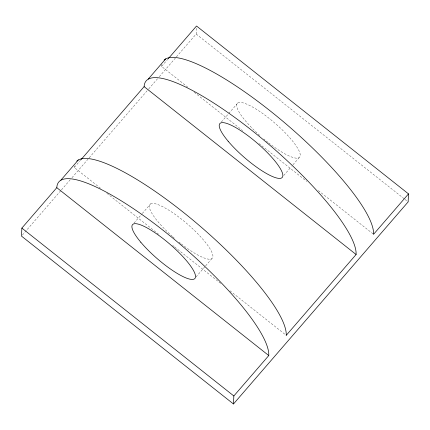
<?xml version="1.0" encoding="UTF-8"?>
<svg xmlns="http://www.w3.org/2000/svg" width="430" height="430" viewBox="0 0 430 430"><rect width="100%" height="100%" fill="white"/><g stroke="black" fill="none" stroke-linecap="round" stroke-linejoin="round"><path stroke-width="0.32" stroke-dasharray="2.15 1.61" d="M176.407 56.884L196.155 34.035L196.462 27.348M100.561 188.292L74.261 167.463L80.372 160.39M187.888 87.258L161.589 66.43L167.705 59.356M22.376 235.097L60.995 190.415M61.436 189.909L70.214 179.751M71.966 177.724L148.323 89.376M148.764 88.87L157.541 78.717M159.293 76.685L175.972 57.389M133.999 223.105L141.857 214.011M142.292 213.506L150.591 203.906M221.326 122.066L228.314 113.988M228.749 113.482L237.919 102.872M196.016 276.974L205.185 266.363M205.621 265.858L211.732 258.785M283.779 175.429L291.201 166.84M292.948 164.819L299.06 157.745M196.155 34.035L404.453 198.999M404.979 199.412L408.135 201.912M194.204 92.256L242.595 130.58M258.903 143.491L306.767 181.401M318.34 190.565L373.568 234.307M106.871 193.29L158.95 234.533M172.624 245.363L174.204 246.61M174.725 247.03L221.015 283.687M229.959 290.771L286.24 335.341M161.589 66.43A137.342 32.067 40.8 0 1 161.89 64.167M74.261 167.463A137.342 32.067 40.8 0 1 74.417 165.926M172.403 236.452A41.205 9.621 40.8 0 1 157.041 204.282A41.205 9.621 40.8 0 1 210.066 248.846A41.205 9.621 40.8 0 1 181.132 243.788M180.616 243.38A41.205 9.621 40.8 0 1 179.063 242.138M174.413 238.231A41.205 9.621 40.8 0 1 172.903 236.898M259.731 135.418A41.205 9.621 40.8 0 1 244.369 103.248A41.205 9.621 40.8 0 1 297.399 147.812A41.205 9.621 40.8 0 1 268.46 142.749M267.944 142.341A41.205 9.621 40.8 0 1 263.8 138.954"/><path stroke-width="0.64" d="M233.479 403.985L233.845 395.965L268.772 355.551A137.342 32.067 40.8 0 0 164.604 231.496A137.342 32.067 40.8 0 0 56.798 187.674L21.865 228.088L21.5 236.113L233.479 403.985L408.135 201.912L408.5 193.887L196.521 26.015L168.141 58.851M60.877 180.149L78.346 159.944M148.21 79.115L165.674 58.905M80.813 159.885L144.125 86.634A137.342 32.067 40.8 0 1 251.937 130.462A137.342 32.067 40.8 0 1 356.104 254.512L286.24 335.341A137.342 32.067 40.8 0 0 192.731 219.945A137.342 32.067 40.8 0 0 76.776 161.132M408.5 193.887L373.568 234.307A137.342 32.067 40.8 0 0 280.059 118.906A137.342 32.067 40.8 0 0 164.104 60.092M144.125 86.634L356.104 254.512M56.798 187.674L268.772 355.551M21.865 228.088L233.845 395.965M140.825 242.257A41.205 9.621 40.8 0 0 194.269 278.989A41.205 9.621 40.8 0 0 155.993 233.415A41.205 9.621 40.8 0 0 140.825 242.257M228.153 141.223A41.205 9.621 40.8 0 0 281.596 177.955A41.205 9.621 40.8 0 0 243.321 132.375A41.205 9.621 40.8 0 0 228.153 141.223"/></g></svg>
